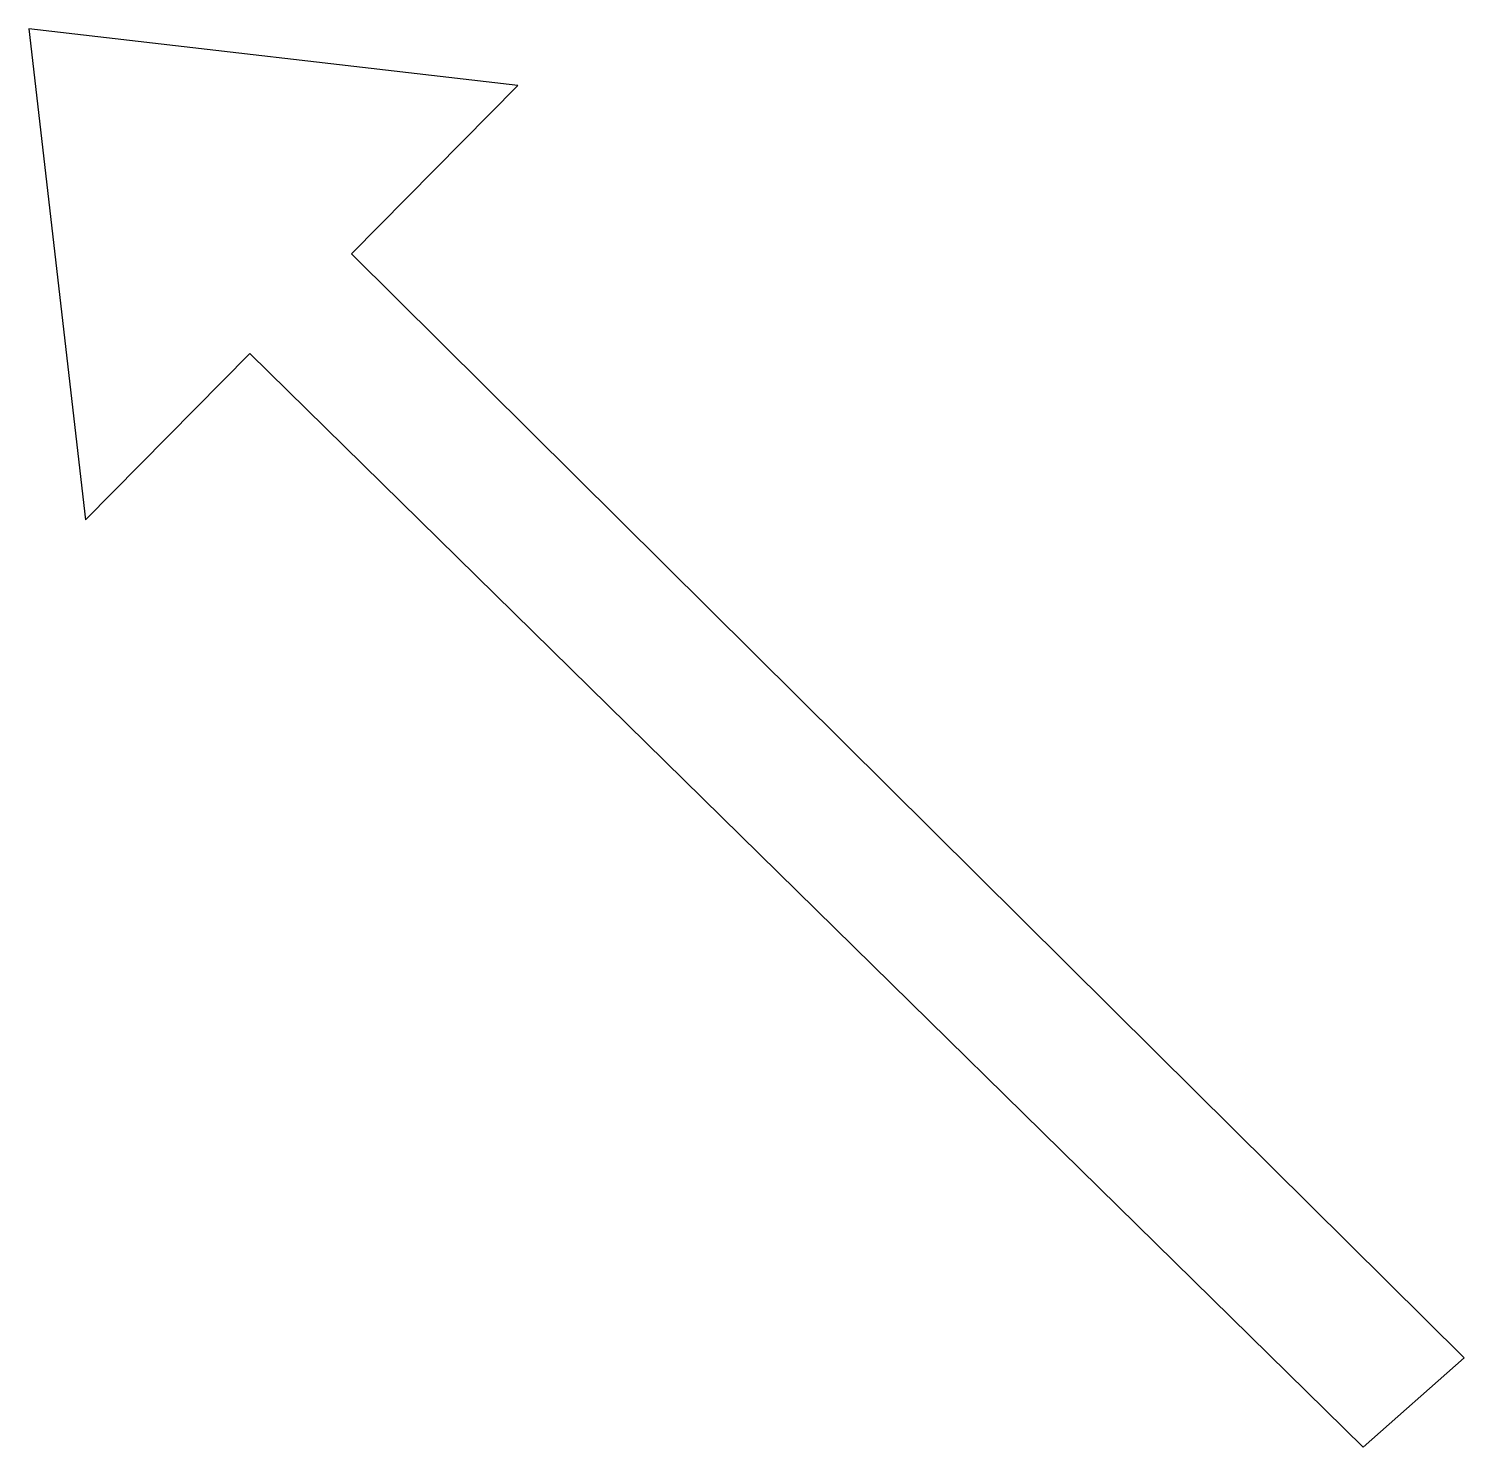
# Model space of a CAD drawing. Extents: x 0 to 210, y 0 to 208.
import ezdxf

# ---------------------------------------------------------------- set-up
doc = ezdxf.new("R2010")
doc.units = 0
doc.layers.get('0').update_dxf_attribs({"linetype": 'CONTINUOUS'})

msp = doc.modelspace()

# ---------------------------------------------------------------- linework, layer by layer
at = {"color": 0}
for p, q in [((71.5973, 199.481), (0, 207.786)), ((0, 207.786), (8.30545, 135.902)), ((47.2542, 174.851), (71.5973, 199.481)), ((164.961, 58.0044), (47.2542, 174.851)), ((8.30545, 135.902), (32.3619, 160.245)), ((32.3619, 160.245), (195.318, 0.152962)), ((210.116, 13.2581), (164.961, 58.0044)), ((195.318, 0.152962), (210.116, 13.2581))]:
    msp.add_line(p, q, dxfattribs=at)

doc.saveas('drawing.dxf')
